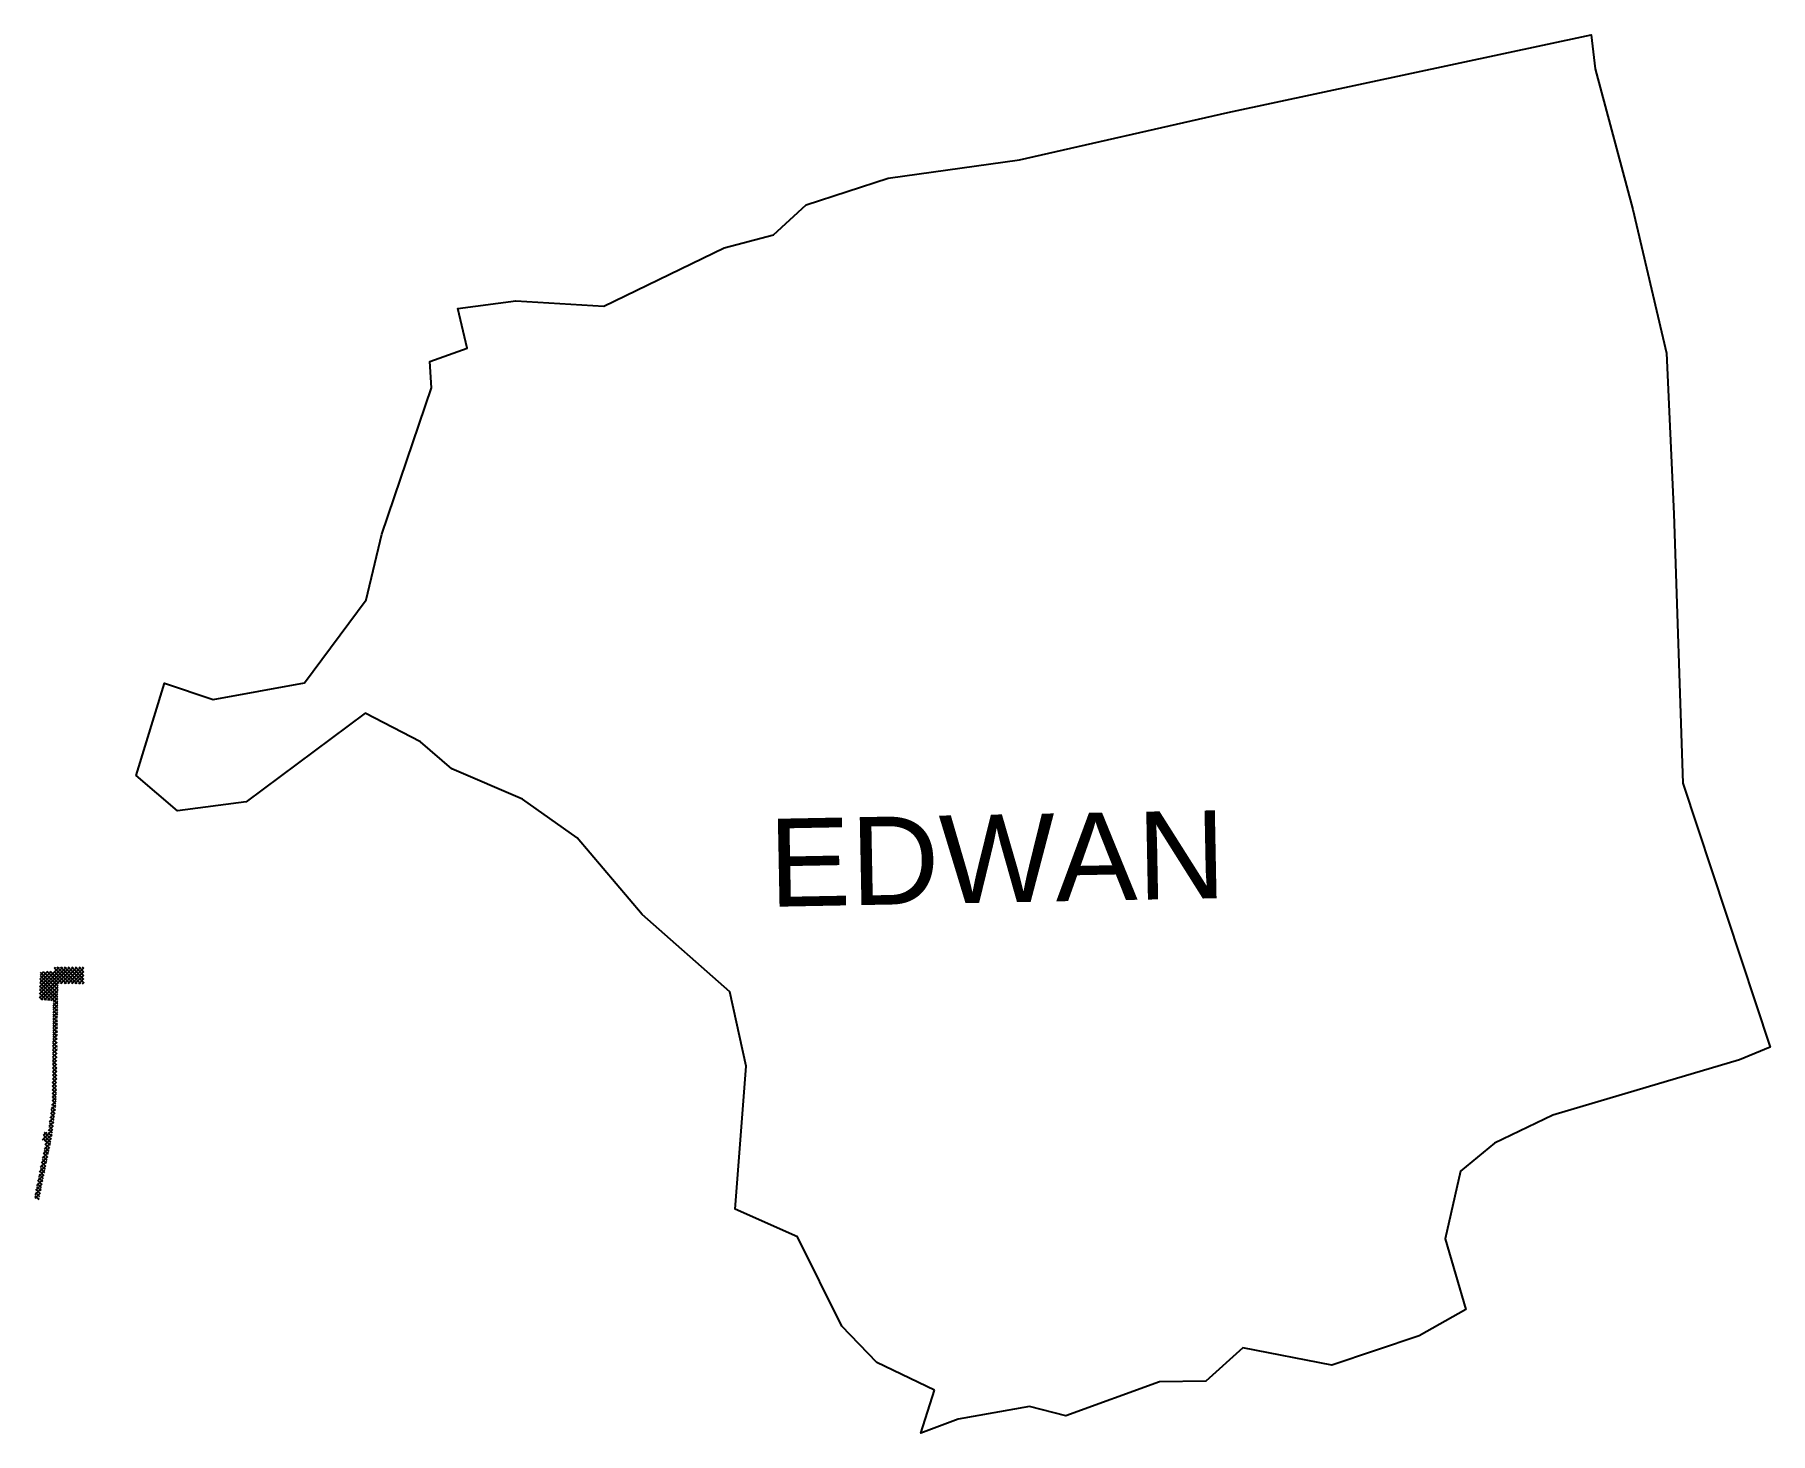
# Model space of a CAD drawing. Header units: metres. Extents: x 260715 to 262862, y 2161505 to 2163234.
import ezdxf

# ---------------------------------------------------------------- set-up
doc = ezdxf.new("R2010")
doc.units = ezdxf.units.M
for name, color, linetype in [('JETTY', 51, 'Continuous'), ('JETTY HATCH', 210, 'Continuous'), ('village', 3, 'Continuous'), ('VILLAGE NAME', 250, 'Continuous')]:
    doc.layers.add(name, color=color, linetype=linetype)
doc.styles.get("Standard").update_dxf_attribs({"font": 'simplex.shx'})

msp = doc.modelspace()

# ---------------------------------------------------------------- hatches: boundary and pattern name
at = {"layer": 'JETTY HATCH'}
h = msp.add_hatch(dxfattribs=at)
h.set_pattern_fill('ANSI37', color=256)
h.paths.add_polyline_path([(260775.9, 2162080.8), (260776, 2162060.5), (260744, 2162060.8), (260742, 2161929.5), (260741.3, 2161911.4), (260735.7, 2161869.2), (260720.1, 2161793.8), (260715.1, 2161795.6), (260715.5, 2161800.5), (260728.8, 2161865.2), (260724.6, 2161866.6), (260726.9, 2161877.4), (260731.7, 2161876.7), (260737, 2161916.1), (260738.1, 2162039.3), (260720.8, 2162041.2), (260722.2, 2162075.1), (260739.2, 2162075.9), (260739.5, 2162081)])

# ---------------------------------------------------------------- linework, layer by layer
at = {"layer": 'JETTY', "const_width": 0.1, "flags": 128}
msp.add_lwpolyline([(260775.9, 2162080.8), (260776, 2162060.5), (260744, 2162060.8), (260742, 2161929.5), (260741.3, 2161911.4), (260735.7, 2161869.2), (260720.1, 2161793.8), (260715.1, 2161795.6), (260715.5, 2161800.5), (260728.8, 2161865.2), (260724.6, 2161866.6), (260726.9, 2161877.4), (260731.7, 2161876.7), (260737, 2161916.1), (260738.1, 2162039.3), (260720.8, 2162041.2), (260722.2, 2162075.1), (260739.2, 2162075.9), (260739.5, 2162081)], close=True, dxfattribs=at)
at = {"layer": 'village', "color": 3, "true_color": 0x00ff00}
msp.add_polyline3d([(261827.8, 2161557.8, 0), (261756.7, 2161592.3, 0), (261713.4, 2161636.9, 0), (261658.4, 2161747.4, 0), (261581.5, 2161781.7, 0), (261594.8, 2161958.5, 0), (261574.9, 2162050.6, 0), (261466.3, 2162146.1, 0), (261385.8, 2162241.1, 0), (261318.3, 2162288.9, 0), (261231, 2162326.3, 0), (261192.3, 2162359.5, 0), (261123.6, 2162394.9, 0), (260976.6, 2162285.4, 0), (260891.6, 2162274.3, 0), (260840.5, 2162318.1, 0), (260875.6, 2162432.1, 0), (260935.8, 2162411.9, 0), (261048.6, 2162432.6, 0), (261125, 2162535.2, 0), (261144.5, 2162616.6, 0), (261205.8, 2162797.5, 0), (261203.9, 2162829.9, 0), (261249.7, 2162846.3, 0), (261238.3, 2162895.7, 0), (261309.9, 2162904.9, 0), (261418.9, 2162898.5, 0), (261567.9, 2162970.4, 0), (261628.8, 2162986.7, 0), (261669.2, 2163023.8, 0), (261770.7, 2163056.8, 0), (261933.1, 2163079.3, 0), (262190.7, 2163137.9, 0), (262640, 2163234.1, 0), (262645.1, 2163191.9, 0), (262691.7, 2163017.8, 0), (262733.3, 2162840.3, 0), (262742.4, 2162641.7, 0), (262753.3, 2162308.4, 0), (262861.6, 2161982, 0), (262823.6, 2161966.6, 0), (262592.6, 2161897.8, 0), (262520.3, 2161863.5, 0), (262478.5, 2161828.9, 0), (262459.5, 2161745.2, 0), (262484.9, 2161657.8, 0), (262427.5, 2161625.2, 0), (262319.3, 2161588.8, 0), (262209.2, 2161610.2, 0), (262163.4, 2161569, 0), (262106.1, 2161568.4, 0), (261990.5, 2161526.2, 0), (261945.2, 2161537.9, 0), (261857.2, 2161522.1, 0), (261811, 2161504.6, 0)], close=True, dxfattribs=at)

# ---------------------------------------------------------------- texts
at = {"layer": 'VILLAGE NAME', "insert": (261621.7, 2162264.3), "char_height": 108.748, "attachment_point": 1, "rotation": 1.1028}
msp.add_mtext_dynamic_manual_height_columns('{\\fArial|b0|i0|c0|p34;EDWAN}', width=726.929, gutter_width=543.7, heights=[0], dxfattribs=at)

doc.saveas('drawing.dxf')
